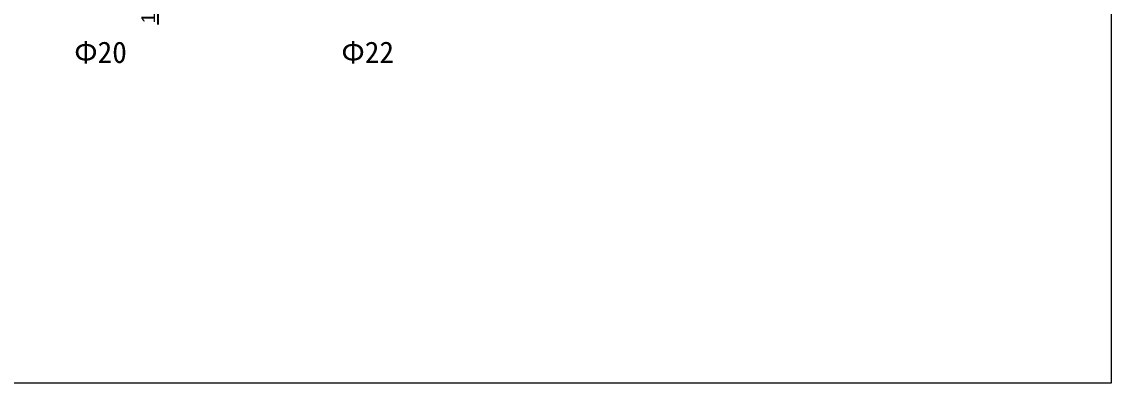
# Model space of a CAD drawing. Header units: millimetres. Extents: x -954 to 34898, y -2134 to 12006.
# Drawn here: x 24283 to 25552, y 764 to 1185 of the extents above; entities that cross this region are included whole.
import ezdxf

# ---------------------------------------------------------------- set-up
doc = ezdxf.new("R2010")
doc.units = ezdxf.units.MM
doc.header["$LTSCALE"] = 3
doc.layers.add('图层4', color=250, linetype='Continuous', lineweight=13)
doc.styles.get("Standard").update_dxf_attribs({"font": 'arial.ttf'})
doc.dimstyles.new('ISO-25$0', dxfattribs={"dimscale": 2, "dimtxt": 4, "dimasz": 3, "dimexe": 0.5, "dimexo": 0, "dimgap": 1, "dimtad": 1, "dimtxsty": 'Standard', "dimcen": 3, "dimclrd": 150, "dimclre": 150, "dimadec": 0, "dimazin": 0, "dimtfac": 1, "dimtmove": 0, "dimatfit": 3, "dimfxl": 1, "dimlwd": -1, "dimarcsym": 0})

# ---------------------------------------------------------------- blocks, each defined once
blk = doc.blocks.new('*D1654')
at = {"layer": 'Defpoints', "color": 0, "transparency": 16777216}
for p in [(24369.3, 1250.7), (24369.3, 1247.5), (24441.5, 1247.5)]:
    blk.add_point(p, dxfattribs=at)
at = {"layer": '图层4', "color": 0, "lineweight": -2, "transparency": 16777216}
for p, q in [((24441.5, 1254.7), (24441.5, 1258.7)), ((24369.3, 1250.7), (24442.5, 1250.7)), ((24369.3, 1247.5), (24442.5, 1247.5)), ((24441.5, 1250.7), (24441.5, 1247.5)), ((24441.5, 1243.5), (24441.5, 1182.1))]:
    blk.add_line(p, q, dxfattribs=at)
at = {"layer": '图层4', "color": 0, "transparency": 16777216}
for points in [[(24440.8, 1254.7), (24442.1, 1254.7), (24441.5, 1250.7)], [(24440.8, 1243.5), (24442.1, 1243.5), (24441.5, 1247.5)]]:
    blk.add_solid(points, dxfattribs=at)
at = {"layer": '图层4', "color": 0, "lineweight": 13, "transparency": 16777216, "insert": (24430.3, 1198.9), "char_height": 16, "attachment_point": 5, "rotation": 90}
blk.add_mtext('1.6', dxfattribs=at)

msp = doc.modelspace()

# ---------------------------------------------------------------- linework, layer by layer
at = {"lineweight": 13}
msp.add_lwpolyline([(22300.156, 2864.989), (25552.141, 2864.989), (25552.141, 763.885), (22300.156, 763.885)], close=True, dxfattribs=at)

# ---------------------------------------------------------------- texts
at = {"lineweight": 13, "char_height": 25, "width": 145.88889, "attachment_point": 1}
for s, insert in [('{\\fSimSun|b0|i0|c134|p54;\\C1;Φ20\\Ftxt.shx|c0;}', (24343.992, 1162.151)), ('{\\fSimSun|b0|i0|c134|p54;\\C1;Φ2\\fSimSun|b0|i0|c0|p54;2}', (24655.249, 1162.151))]:
    msp.add_mtext(s, dxfattribs=dict(at, insert=insert))

# ---------------------------------------------------------------- dimensions: what is measured, and where the dimension line sits
at = {"layer": '图层4', "color": 0, "lineweight": 13}
dim = msp.add_linear_dim(base=(24441.462, 1247.537), p1=(24369.276, 1250.737), p2=(24369.276, 1247.537), angle=90, text='1.6', dimstyle='ISO-25$0', override={"dimscale": 1, "dimtxt": 16, "dimasz": 4, "dimexe": 1, "dimgap": 3, "dimcen": 2.5, "dimclrd": 0, "dimclre": 0, "dimlwd": 65534}, dxfattribs=at)
dim.commit()
dim.dimension.update_dxf_attribs({"geometry": '*D1654', "text_midpoint": (24441.462, 1198.908), "dimtype": 160})

doc.saveas('drawing.dxf')
